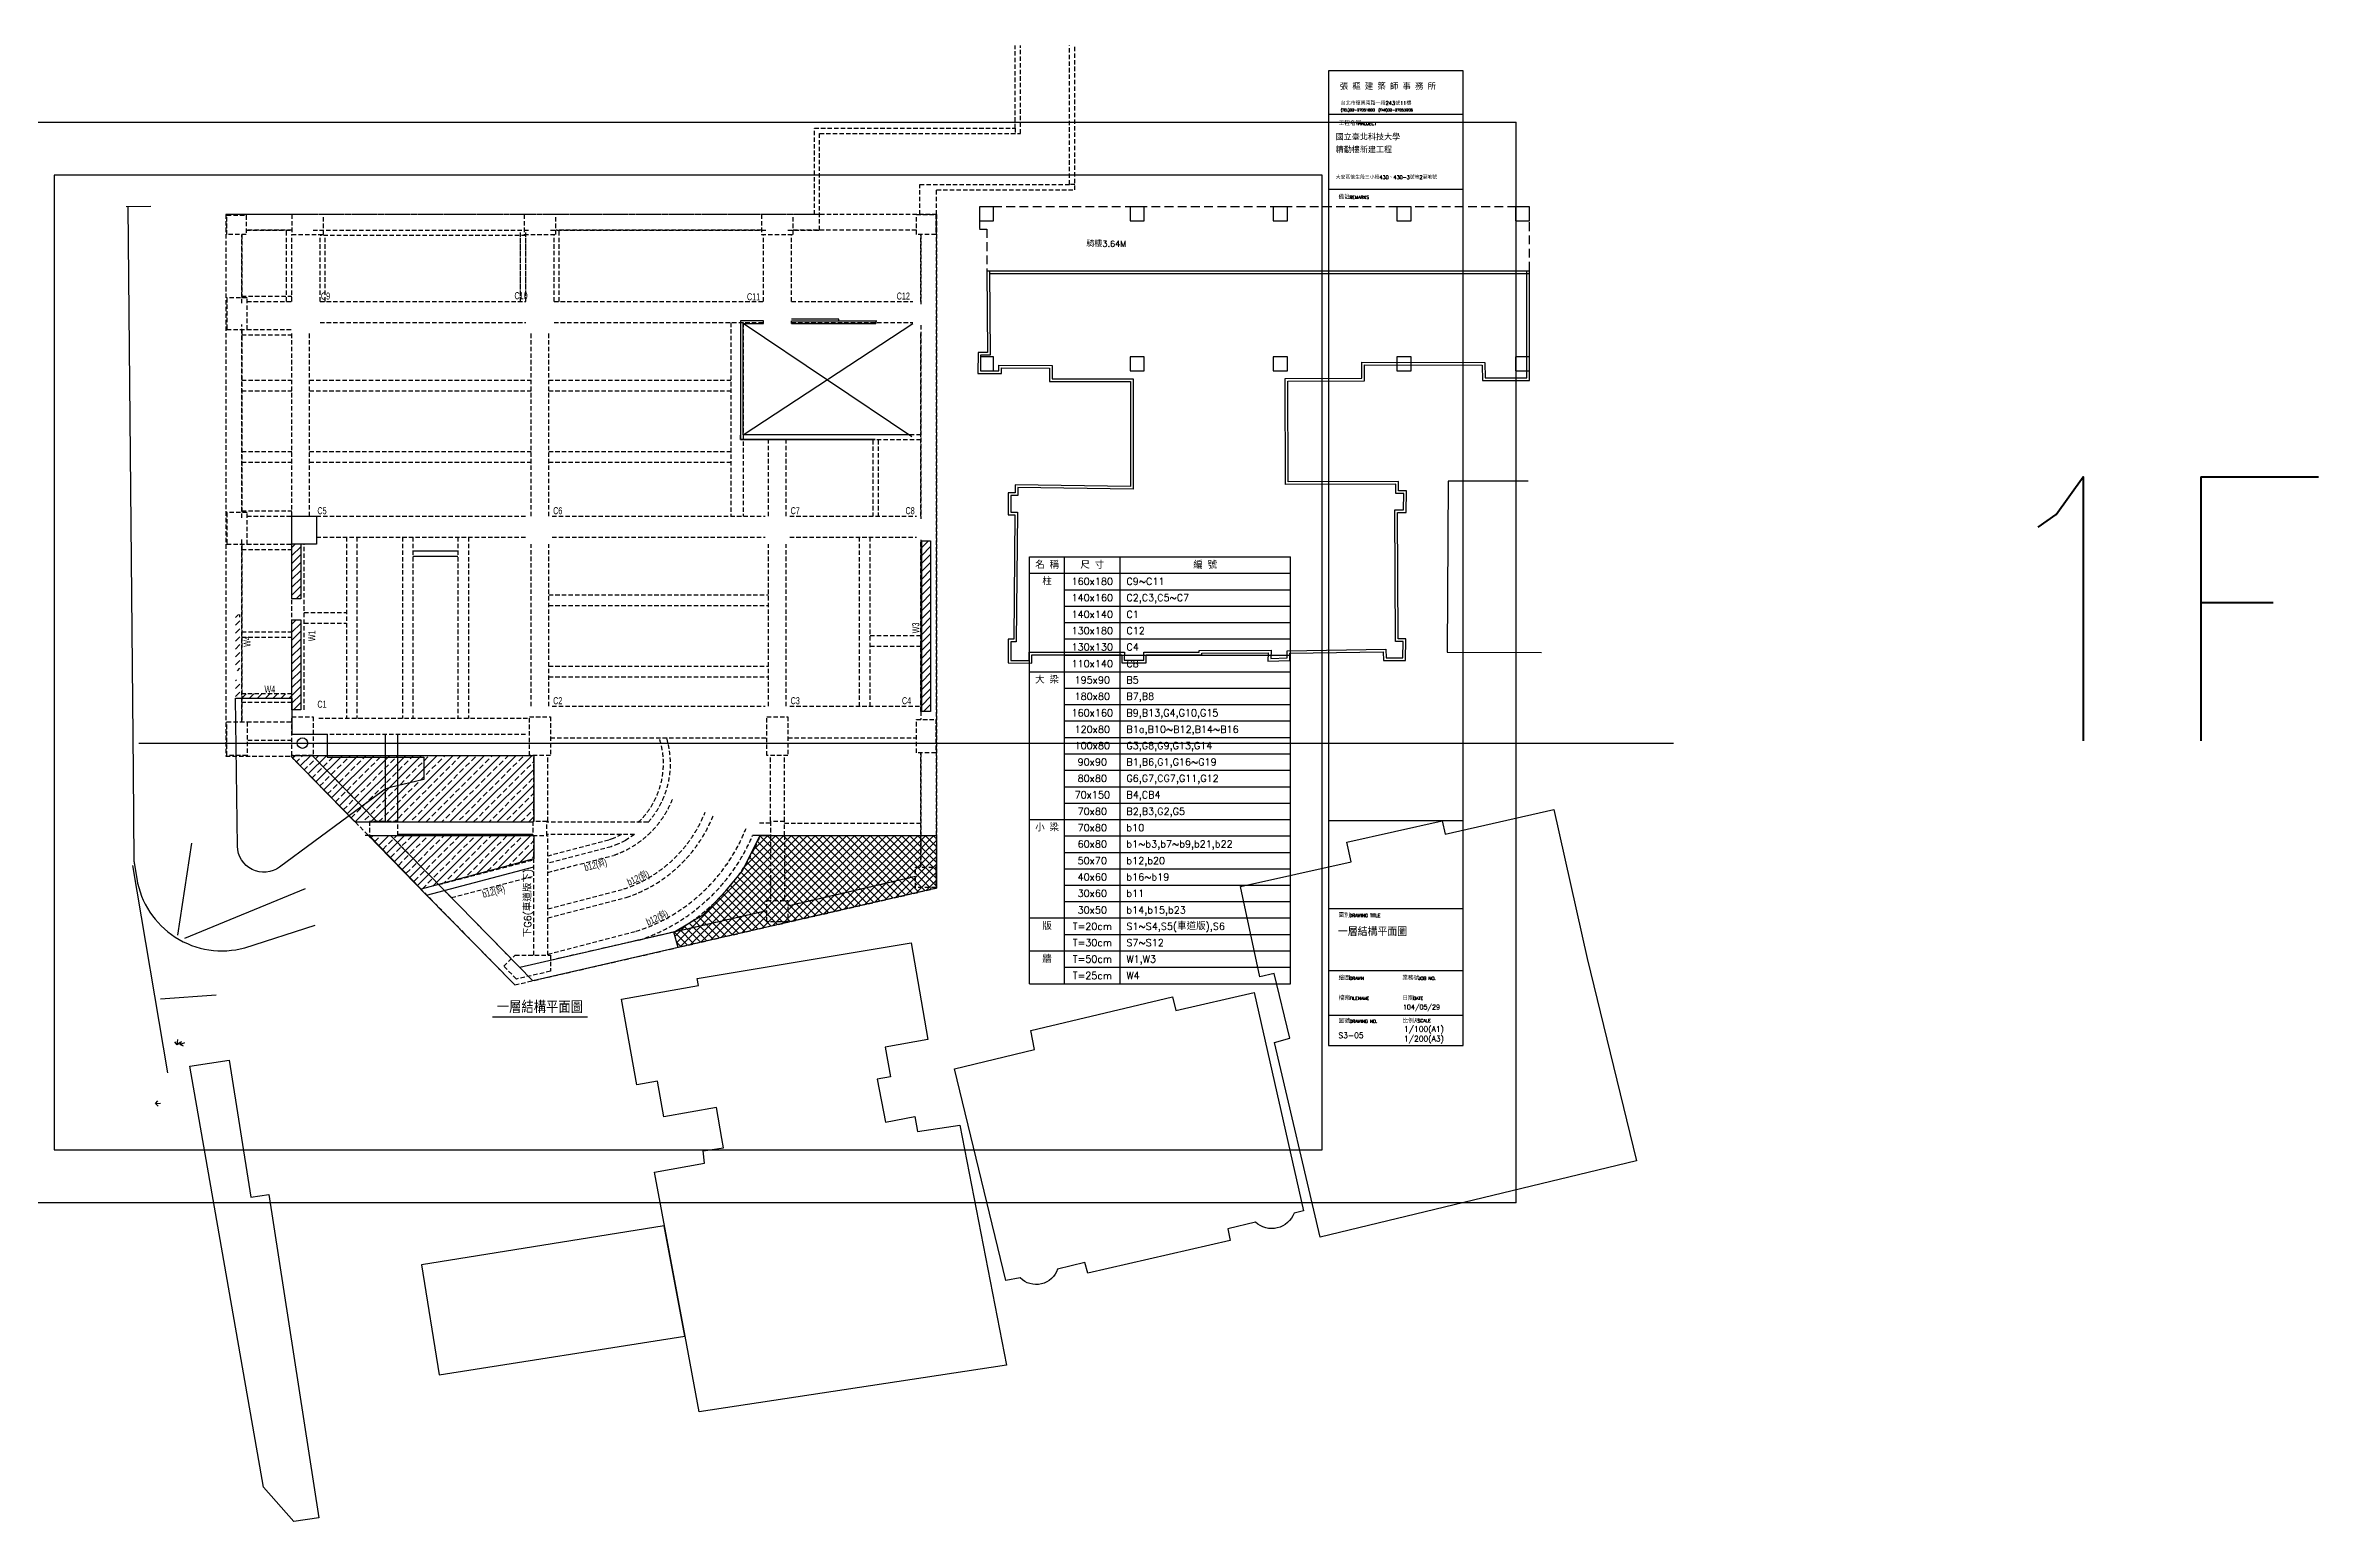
# Model space of a CAD drawing. Header units: millimetres. Extents: x -6716 to 14417, y -6142 to 137521.
# Drawn here: x 250 to 13172, y 97444 to 105834 of the extents above; entities that cross this region are included whole.
import ezdxf
from ezdxf.enums import TextEntityAlignment as Align

# ---------------------------------------------------------------- set-up
doc = ezdxf.new("R2010")
doc.units = ezdxf.units.MM
doc.header["$LTSCALE"] = 100
for name, pattern in [('CENTER', [2, 1.25, -0.25, 0.25, -0.25]), ('DASHED', [0.75, 0.5, -0.25]), ('HIDDEN', [0.375, 0.25, -0.125])]:
    doc.linetypes.add(name, pattern=pattern)
for name, color, linetype in [('0-BEAM01', 4, 'HIDDEN'), ('0-BEAM02', 241, 'HIDDEN'), ('0-COL0', 7, 'HIDDEN'), ('0-HATCH', 9, 'Continuous'), ('0-NOTES', 7, 'Continuous'), ('0-TEXT01', 4, 'Continuous'), ('0-TEXT02', 241, 'Continuous'), ('0-TEXTN', 4, 'Continuous'), ('0-TEXTW', 3, 'Continuous'), ('0-WALL', 7, 'HIDDEN'), ('0-施工圖框$0$TEXT-圖框', 3, 'Continuous'), ('0-施工圖框$0$圖框', 7, 'Continuous'), ('CTEXT', 7, 'Continuous'), ('TEXT-標題', 3, 'Continuous'), ('TITLE', 7, 'Continuous'), ('下沉廣場', 3, 'Continuous'), ('結構rev', 240, 'Continuous'), ('舖面', 251, 'Continuous')]:
    doc.layers.add(name, color=color, linetype=linetype)
for name, color, linetype, lineweight in [('RA-Beam-Name', 2, 'CENTER', 0), ('RA-Column-Name', 2, 'CENTER', 0), ('RA-Floor-Origin', 3, 'Continuous', 30), ('RA-Floor.BoundingBox', 55, 'Continuous', 20)]:
    doc.layers.add(name, color=color, linetype=linetype, lineweight=lineweight)
doc.layers.add('鄰房', color=2, linetype='Continuous', plot=False)
doc.styles.add('0-施工圖框$0$TXT', font='romans.shx', dxfattribs={"bigfont": 'chineset.shx'})
doc.styles.add('3-AUCAD', font='aucad.shx', dxfattribs={"width": 0.67, "height": 30, "bigfont": 'single.shx'})
doc.styles.add('CHINA', font='romans.shx', dxfattribs={"width": 0.8, "bigfont": 'china.shx'})
doc.styles.add('TXT', font='romans.shx', dxfattribs={"bigfont": 'chineset.shx'})

# ---------------------------------------------------------------- blocks, each defined once
blk = doc.blocks.new('_Open90')
at = {"color": 0, "linetype": 'ByBlock', "lineweight": -2}
for p, q in [((0, 0), (-1, 0)), ((-0.5, 0.5), (0, 0)), ((0, 0), (-0.5, -0.5))]:
    blk.add_line(p, q, dxfattribs=at)

msp = doc.modelspace()

# ---------------------------------------------------------------- hatches: boundary and pattern name
at = {"layer": '0-HATCH'}
h = msp.add_hatch(dxfattribs=at)
h.set_pattern_fill('ANSI31', color=256, scale=10, style=0)
h.set_pattern_definition([(45, (-0.0002, 750), (-22.45064, 22.45064), [])])
h.paths.add_polyline_path([(1701, 102689), (1651, 102689), (1651, 103001), (1701, 103001)])
h = msp.add_hatch(dxfattribs=at)
h.set_pattern_fill('ANSI31', color=256, scale=10, style=0)
h.paths.add_polyline_path([(5281, 102049), (5231, 102049), (5231, 103019), (5281, 103019)])
h = msp.add_hatch(dxfattribs=at)
h.set_pattern_fill('ANSI31', color=256, scale=10, style=0)
h.paths.add_polyline_path([(1356, 102584), (1356, 102599), (1331, 102599), (1331, 102279), (1356, 102279)])
h.paths.add_polyline_path([(1651, 102124), (1651, 102149), (1356, 102149), (1356, 102229), (1331, 102229), (1331, 102124)])
h = msp.add_hatch(dxfattribs=at)
h.set_pattern_fill('ANSI31', color=256, scale=10, style=0)
h.paths.add_polyline_path([(1701, 102059), (1651, 102059), (1651, 102569), (1701, 102569)])
h = msp.add_hatch(dxfattribs=at)
h.set_pattern_fill('ANSI33', color=256, scale=10, style=0)
h.paths.add_polyline_path([(3026, 101424), (3026, 101799), (1651, 101799), (1645, 101794), (2012, 101419), (3021, 101419), (3021, 101424)])
h.paths.add_polyline_path([(1929, 101630), (1977, 101676), (2032, 101619), (1984, 101572)], flags=24)
h.paths.add_polyline_path([(2006, 101635), (2006, 101701), (2076, 101701), (2076, 101635)], flags=24)
h.paths.add_polyline_path([(2182, 101632), (2116, 101632), (2116, 101725), (2182, 101725)], flags=24)
h.paths.add_polyline_path([(3026, 101572), (2959, 101572), (2959, 101666), (3026, 101666)], flags=24)
h.paths.add_polyline_path([(2628, 101572), (2628, 101639), (2698, 101639), (2698, 101572)], flags=24)
h.paths.add_polyline_path([(2635, 101417), (2635, 101483), (2727, 101483), (2727, 101417)], flags=24)
h = msp.add_hatch(dxfattribs=at)
h.set_pattern_fill('ANSI33', color=256, scale=10, style=0)
h.paths.add_polyline_path([(3026, 101211), (3026, 101344), (2091, 101344), (2386, 101038)])
h.paths.add_polyline_path([(3026, 101201), (2959, 101201), (2959, 101379), (3026, 101379)], flags=25)
h.paths.add_polyline_path([(2628, 101214), (2628, 101281), (2698, 101281), (2698, 101214)], flags=24)
h.paths.add_polyline_path([(2714, 101125), (2697, 101190), (2781, 101212), (2799, 101148)], flags=24)
h = msp.add_hatch(dxfattribs=at)
h.set_pattern_fill('ANSI37', color=256, scale=10, style=0)
h.paths.add_polyline_path([(5316, 101045), (5316, 101344), (4313, 101344), (4211, 101142), (4118, 101029), (3990, 100895), (3823, 100795), (3847, 100708)])
h.paths.add_polyline_path([(4214, 100950), (4214, 101016), (4284, 101016), (4284, 100950)], flags=24)
h.paths.add_polyline_path([(4162, 100983), (4113, 101029), (4173, 101093), (4222, 101047)], flags=24)
h.paths.add_polyline_path([(3985, 100831), (3970, 100896), (4048, 100914), (4063, 100849)], flags=24)
h.paths.add_polyline_path([(4794, 101168), (4794, 101235), (4864, 101235), (4864, 101168)], flags=24)
h.paths.add_polyline_path([(4371, 101096), (4304, 101096), (4304, 101216), (4371, 101216)], flags=24)
h.paths.add_polyline_path([(4825, 101023), (4810, 101088), (4888, 101106), (4903, 101041)], flags=24)

# ---------------------------------------------------------------- linework, layer by layer
for p, q in [((781, 101869), (9504, 101869)), ((2093, 101344), (2067, 101344))]:
    msp.add_line(p, q)
at = {"color": 1}
msp.add_lwpolyline([(1651, 102999), (1651, 103159), (1791, 103159), (1791, 102999)], close=True, dxfattribs=at)
at = {"layer": '0-BEAM01'}
for p, q in [((5316, 104874), (1276, 104874)), ((1276, 104874), (1276, 101794)), ((5316, 104874), (5316, 101045)), ((1366, 104759), (1366, 104399)), ((1651, 104784), (1391, 104784)), ((1621, 104379), (1621, 104784)), ((1651, 104379), (1651, 104759)), ((2981, 104754), (1811, 104754)), ((1811, 104379), (1811, 104754)), ((1841, 104379), (1841, 104754)), ((2951, 104409), (2951, 104784)), ((2951, 104379), (2951, 104754)), ((2981, 104409), (2981, 104784)), ((2981, 104379), (2981, 104754)), ((3141, 104379), (3141, 104759)), ((4321, 104784), (3151, 104784)), ((3171, 104379), (3171, 104784)), ((4331, 104379), (4331, 104759)), ((4491, 104379), (4491, 104759)), ((5201, 104784), (4501, 104784)), ((5226, 104379), (5226, 104759)), ((1366, 104409), (1651, 104409)), ((1396, 104379), (1651, 104379)), ((1811, 104379), (2981, 104379)), ((3141, 104379), (4331, 104379)), ((4491, 104379), (5181, 104379)), ((1366, 104219), (1366, 103179)), ((1366, 104189), (1651, 104189)), ((1396, 104219), (1651, 104219)), ((1651, 103159), (1651, 104199)), ((1751, 103159), (1751, 104199)), ((1811, 104259), (2981, 104259)), ((3011, 103159), (3011, 104199)), ((3111, 103159), (3111, 104199)), ((3141, 104259), (4331, 104259)), ((4491, 104259), (5181, 104259)), ((5226, 103159), (5226, 104199)), ((4361, 103159), (4361, 103592)), ((4461, 103159), (4461, 103592)), ((1366, 103189), (1651, 103189)), ((1396, 103159), (1651, 103159)), ((1791, 103159), (2991, 103159)), ((3131, 103159), (4341, 103159)), ((4481, 103159), (5201, 103159)), ((1366, 102999), (1366, 101989)), ((1396, 102999), (1651, 102999)), ((1651, 102059), (1651, 103001)), ((1721, 102059), (1721, 103001)), ((1791, 103039), (2991, 103039)), ((3011, 102079), (3011, 102999)), ((3111, 102079), (3111, 102999)), ((3131, 103039), (4341, 103039)), ((4361, 102079), (4361, 102999)), ((4461, 102079), (4461, 102999)), ((4481, 103039), (5201, 103039)), ((5226, 102049), (5226, 103019)), ((1366, 102969), (1651, 102969)), ((1396, 101989), (1651, 101989)), ((2991, 102009), (1791, 102009)), ((3131, 102079), (4341, 102079)), ((4481, 102079), (5226, 102079)), ((1791, 101919), (2991, 101919)), ((3121, 101899), (4351, 101899)), ((4471, 101899), (5201, 101899)), ((1276, 101794), (1645, 101794)), ((3026, 101424), (3026, 101799)), ((3106, 101424), (3106, 101799)), ((4371, 101424), (4371, 101799)), ((4451, 101424), (4451, 101799)), ((5226, 101164), (5226, 101814)), ((3026, 100664), (3026, 101344)), ((3675, 101419), (3101, 101419)), ((3598, 101349), (3101, 101349)), ((3106, 100664), (3106, 101344)), ((4371, 101414), (4297, 101414)), ((4371, 101344), (4371, 100974)), ((4451, 101414), (5226, 101414)), ((4451, 101344), (4451, 100974))]:
    msp.add_line(p, q, dxfattribs=at)
at = {"layer": '0-BEAM01', "linetype": 'Continuous'}
for p, q in [((2183, 101424), (2183, 101919)), ((2253, 101424), (2253, 101919)), ((2007, 101424), (1645, 101794)), ((2133, 101424), (1766, 101799)), ((2417, 101005), (2086, 101344)), ((2518, 101032), (2212, 101344)), ((3021, 101419), (2253, 101419)), ((3021, 101349), (2253, 101349)), ((4371, 101344), (4270, 101344)), ((4451, 101344), (5226, 101344)), ((5196, 101110), (4471, 100943)), ((2918, 100495), (2417, 101005)), ((3021, 100518), (2518, 101032)), ((5316, 101045), (4471, 100851)), ((4351, 100916), (2947, 100594)), ((4351, 100823), (3021, 100518))]:
    msp.add_line(p, q, dxfattribs=at)
at = {"layer": '0-BEAM01'}
for points in [[(3524, 101349), (3478, 101327), (3453, 101318), (3106, 101227)], [(3598, 101349), (3547, 101316), (3507, 101296), (3466, 101280), (3106, 101186)]]:
    msp.add_lwpolyline(points, dxfattribs=at)
at = {"layer": '0-BEAM02'}
for p, q in [((4146, 104259), (4146, 103159)), ((4216, 104259), (4216, 103159)), ((1366, 103932), (1651, 103932)), ((1751, 103932), (3011, 103932)), ((3111, 103932), (4146, 103932)), ((1366, 103872), (1651, 103872)), ((1751, 103872), (3011, 103872)), ((3111, 103872), (4146, 103872)), ((1366, 103526), (1651, 103526)), ((1751, 103526), (3011, 103526)), ((3111, 103526), (4146, 103526)), ((5226, 103622), (4216, 103622)), ((5226, 103592), (4216, 103592)), ((4954, 103592), (4954, 103159)), ((4984, 103592), (4984, 103159)), ((1366, 103466), (1651, 103466)), ((1751, 103466), (3011, 103466)), ((3111, 103466), (4146, 103466)), ((1961, 103039), (1961, 102009)), ((2021, 103039), (2021, 102009)), ((2279, 103039), (2279, 102009)), ((2339, 103039), (2339, 102009)), ((2594, 103039), (2594, 102009)), ((2654, 103039), (2654, 102009)), ((4876, 103039), (4876, 102079)), ((4936, 103039), (4936, 102079)), ((1721, 102611), (1961, 102611)), ((3111, 102712), (4361, 102712)), ((3111, 102652), (4361, 102652)), ((1366, 102501), (1651, 102501)), ((1366, 102471), (1651, 102471)), ((1721, 102551), (1961, 102551)), ((5226, 102479), (4936, 102479)), ((5226, 102419), (4936, 102419)), ((3111, 102306), (4361, 102306)), ((3111, 102246), (4361, 102246)), ((1651, 102149), (1366, 102149)), ((1651, 102099), (1366, 102099)), ((2485, 101065), (3026, 101206)), ((3106, 101134), (3479, 101231)), ((2558, 100991), (3026, 101113)), ((3106, 100669), (3609, 100800))]:
    msp.add_line(p, q, dxfattribs=at)
at = {"layer": '0-BEAM02', "linetype": 'Continuous'}
for p, q in [((2339, 102962), (2594, 102962)), ((2339, 102932), (2594, 102932)), ((2417, 101005), (3026, 101165))]:
    msp.add_line(p, q, dxfattribs=at)
at = {"layer": '0-BEAM02'}
for points in [[(3106, 100927), (3538, 101040, 0.222165), (4000, 101476)], [(3106, 100875), (3552, 100992, 0.222689), (4046, 101457)]]:
    msp.add_lwpolyline(points, format="xyb", dxfattribs=at)
for centre, radius, start, end in [((3303, 101752), 460, 313.5525, 18.5865), ((3303, 101752), 500, 318.1823, 17.0518), ((3303, 101752), 550, 289.0794, 338.3714), ((3303, 101752), 1000, 287.7103, 338.3714), ((3287, 101763), 1069, 288.3351, 336.8922), ((3303, 101752), 1090, 298.5422, 337.9966)]:
    msp.add_arc(centre, radius, start, end, dxfattribs=at)
at = {"layer": '0-COL0'}
for points in [[(1281, 104759), (1281, 104869), (1391, 104869), (1391, 104759), (1281, 104759)], [(5201, 104759), (5201, 104874), (5311, 104874), (5311, 104759), (5201, 104759)], [(1281, 101799), (1281, 101989), (1396, 101989), (1396, 101799), (1281, 101799)], [(5201, 101814), (5201, 102004), (5311, 102004), (5311, 101814), (5201, 101814)], [(2253, 101424), (2093, 101424), (2093, 101344), (2253, 101344), (2253, 101424)], [(5196, 101049), (5196, 101164), (5311, 101164), (5311, 101049), (5196, 101049)], [(4351, 100854), (4351, 100974), (4471, 100974), (4471, 100854), (4351, 100854)], [(2920, 100664), (3121, 100664), (3121, 100572), (2927, 100528), (2855, 100601), (2920, 100664)]]:
    msp.add_lwpolyline(points, dxfattribs=at)
for points in [[(1651, 104759), (1831, 104759), (1831, 104874), (1651, 104874)], [(2971, 104759), (3151, 104759), (3151, 104874), (2971, 104874)], [(4321, 104759), (4501, 104759), (4501, 104874), (4321, 104874)], [(1281, 104399), (1281, 104219), (1396, 104219), (1396, 104399)], [(1281, 103179), (1281, 102999), (1396, 102999), (1396, 103179)], [(1771, 101799), (1651, 101799), (1651, 102019), (1771, 102019)], [(3121, 101799), (3001, 101799), (3001, 102019), (3121, 102019)], [(4471, 101799), (4351, 101799), (4351, 102019), (4471, 102019)], [(3021, 101344), (3101, 101344), (3101, 101424), (3021, 101424)], [(4371, 101344), (4451, 101344), (4451, 101424), (4371, 101424)]]:
    msp.add_lwpolyline(points, close=True, dxfattribs=at)
at = {"layer": '0-HATCH'}
msp.add_line((1356, 102584), (1356, 102599), dxfattribs=at)
at = {"layer": '0-NOTES'}
for p, q in [((5844, 100501), (5844, 102928)), ((5844, 102928), (7328, 102928)), ((6043, 100501), (6043, 102928)), ((6359, 100501), (6359, 102928)), ((7328, 100501), (7328, 102928)), ((5844, 102835), (7328, 102835)), ((5844, 102275), (7328, 102275)), ((5844, 101435), (7328, 101435)), ((5844, 100875), (7328, 100875)), ((5844, 100688), (7328, 100688)), ((5844, 100501), (7328, 100501))]:
    msp.add_line(p, q, dxfattribs=at)
at = {"layer": '0-NOTES', "color": 3}
for p, q in [((6043, 102741), (7328, 102741)), ((6043, 102648), (7328, 102648)), ((6043, 102555), (7328, 102555)), ((6043, 102461), (7328, 102461)), ((6043, 102368), (7328, 102368)), ((6043, 102181), (7328, 102181)), ((6043, 102088), (7328, 102088)), ((6043, 101995), (7328, 101995)), ((6043, 101901), (7328, 101901)), ((6043, 101808), (7328, 101808)), ((6043, 101715), (7328, 101715)), ((6043, 101621), (7328, 101621)), ((6043, 101528), (7328, 101528)), ((6043, 101341), (7328, 101341)), ((6043, 101248), (7328, 101248)), ((6043, 101155), (7328, 101155)), ((6043, 101061), (7328, 101061)), ((6043, 100968), (7328, 100968)), ((6043, 100781), (7328, 100781)), ((6043, 100595), (7328, 100595))]:
    msp.add_line(p, q, dxfattribs=at)
at = {"layer": '0-WALL'}
for p, q in [((5792, 105334), (5792, 105834)), ((6102, 105014), (6102, 105834)), ((4651, 104784), (4651, 105334)), ((4651, 105334), (5792, 105334)), ((5316, 104874), (5316, 105014)), ((5316, 105014), (6102, 105014)), ((1766, 104874), (1276, 104874)), ((1276, 104874), (1276, 101794)), ((5316, 101045), (5316, 104874)), ((1276, 101794), (1645, 101794)), ((1645, 101794), (2918, 100495)), ((2918, 100495), (5316, 101045))]:
    msp.add_line(p, q, dxfattribs=at)
for points in [[(4621, 104874), (4621, 105364), (5762, 105364), (5762, 105834)], [(5221, 104874), (5221, 105044), (6072, 105044), (6072, 105834)], [(5762, 105364), (5762, 105334)], [(6102, 105044), (6072, 105044)], [(4651, 104874), (1276, 104874), (1276, 101794), (1645, 101794), (2918, 100495), (5316, 101045), (5316, 104874), (5311, 104874)], [(1366, 104369), (1366, 104759)], [(1366, 104369), (1366, 104759)], [(1366, 104369), (1366, 104759)], [(1366, 104369), (1366, 104759)], [(1391, 104784), (1651, 104784)], [(1391, 104784), (1651, 104784)], [(1391, 104784), (1651, 104784)], [(1391, 104784), (1651, 104784)], [(1651, 104784), (1391, 104784)], [(1771, 104784), (3001, 104784)], [(1771, 104784), (3001, 104784)], [(1771, 104784), (3001, 104784)], [(3121, 104784), (4351, 104784)], [(3121, 104784), (4351, 104784)], [(3121, 104784), (4351, 104784)], [(4471, 104784), (4651, 104784)], [(4471, 104784), (4651, 104784)], [(5226, 104759), (5226, 104364)], [(1366, 103149), (1366, 104249)], [(1366, 103149), (1366, 104249)], [(5226, 104244), (5226, 103144)], [(5226, 104244), (5226, 103144)], [(1366, 101989), (1366, 103029)], [(1366, 101989), (1366, 103029)], [(5226, 103024), (5226, 102004)], [(5226, 103024), (5226, 102004)], [(1651, 101884), (1396, 101884)], [(1651, 101884), (1396, 101884)], [(1651, 101884), (1396, 101884)], [(2133, 101424), (1766, 101799)], [(5226, 101814), (5226, 101309), (5226, 101164)], [(5226, 101814), (5226, 101309), (5226, 101164)], [(2898, 100643), (2212, 101344)], [(5196, 101110), (4471, 100943)], [(5196, 101110), (4471, 100943)], [(4351, 100916), (3121, 100634)], [(4081, 100854), (3561, 100735)]]:
    msp.add_lwpolyline(points, dxfattribs=at)
at = {"layer": '0-WALL', "color": 40, "linetype": 'Continuous'}
for points in [[(1701, 102689), (1651, 102689), (1651, 103001), (1701, 103001)], [(5281, 102049), (5231, 102049), (5231, 103019), (5281, 103019)], [(1701, 102059), (1651, 102059), (1651, 102569), (1701, 102569)]]:
    msp.add_lwpolyline(points, close=True, dxfattribs=at)
at = {"layer": '0-施工圖框$0$圖框', "color": 1}
for p, q in [((8310, 105691), (7544, 105691)), ((7544, 105691), (7544, 101427)), ((8310, 101427), (8310, 105691)), ((8310, 105441), (7544, 105441)), ((8310, 105016), (7544, 105016)), ((7544, 101427), (7544, 100151)), ((8310, 101427), (7544, 101427)), ((8310, 100151), (8310, 101427)), ((8310, 100927), (7544, 100927)), ((8310, 100574), (7544, 100574)), ((8310, 100320), (7544, 100320)), ((7544, 100151), (8310, 100151))]:
    msp.add_line(p, q, dxfattribs=at)
at = {"layer": 'Defpoints'}
for points in [[(0, 99257), (8610, 99257), (8610, 105397), (0, 105397)], [(300, 99557), (7508, 99557), (7508, 105097), (300, 105097)]]:
    msp.add_lwpolyline(points, close=True, dxfattribs=at)
at = {"layer": 'RA-Floor-Origin'}
msp.add_circle((1711, 101869), 30, dxfattribs=at)
at = {"layer": 'RA-Floor.BoundingBox', "const_width": 5}
msp.add_lwpolyline([(0, 105397), (8610, 105397), (8610, 99257), (0, 99257)], close=True, dxfattribs=at)
at = {"layer": 'TITLE', "color": 1}
msp.add_line((2791, 100314), (3331, 100314), dxfattribs=at)
at = {"layer": '下沉廣場', "color": 144}
for p, q in [((4331, 104269), (4201, 104269)), ((4201, 104269), (4201, 103730)), ((4201, 103730), (4201, 103595)), ((4201, 103595), (4966, 103595))]:
    msp.add_line(p, q, dxfattribs=at)
at = {"layer": '下沉廣場', "color": 144, "linetype": 'Continuous'}
for p, q in [((4331, 104269), (4201, 104269)), ((4201, 104269), (4201, 103595)), ((4216, 103622), (4216, 104254)), ((4216, 104254), (4331, 104254)), ((4331, 104254), (4331, 104269)), ((4201, 103595), (4966, 103595)), ((5176, 103622), (4216, 103622))]:
    msp.add_line(p, q, dxfattribs=at)
msp.add_lwpolyline([(4761, 104269), (4761, 104279), (4491, 104279)], dxfattribs=at)
at = {"layer": '下沉廣場', "color": 144}
for points in [[(4331, 104269), (4201, 104269), (4201, 103620)], [(4216, 103622), (5181, 104254)], [(5176, 103610), (4216, 104254)], [(4491, 104269), (4971, 104269)], [(4491, 104254), (4971, 104254)], [(4966, 104269), (4976, 104269)], [(4966, 103595), (4201, 103595), (4201, 103620)]]:
    msp.add_lwpolyline(points, dxfattribs=at)
at = {"layer": '下沉廣場', "color": 144, "linetype": 'Continuous'}
msp.add_lwpolyline([(4491, 104269), (4971, 104269), (4971, 104254), (4491, 104254)], close=True, dxfattribs=at)
at = {"layer": '結構rev', "linetype": 'Continuous'}
msp.add_line((4313, 101344), (5316, 101344), dxfattribs=at)
for points in [[(3021, 101419), (2012, 101419), (1645, 101794), (1651, 101799), (3026, 101799), (3026, 101424), (3021, 101424), (3021, 101419)], [(2091, 101344), (3026, 101344), (3026, 101211), (2386, 101038), (2091, 101344)], [(3823, 100795), (3990, 100895), (4118, 101029), (4211, 101142), (4313, 101344)], [(5316, 101344), (5316, 101045), (3847, 100708), (3823, 100795)]]:
    msp.add_lwpolyline(points, dxfattribs=at)
at = {"layer": '舖面', "color": 144}
msp.add_line((1341, 102132), (1341, 102132), dxfattribs=at)
for points in [[(850, 104919), (709, 104918)], [(719, 104918), (748, 101707), (753, 101198), (757, 101175)], [(1002, 100778), (1083, 101301)], [(945, 99994), (747, 101174)], [(1043, 100760), (1729, 101043)], [(905, 100416), (1221, 100439)]]:
    msp.add_lwpolyline(points, dxfattribs=at)
msp.add_lwpolyline([(2166, 101596), (1581, 101164, -0.611008), (1342, 101283), (1331, 102124), (1651, 102124), (1651, 101919), (1851, 101919), (1851, 101789), (2076, 101789), (2076, 101789), (2401, 101789), (2401, 101726), (2401, 101663), (2209, 101617, 0.099834)], format="xyb", close=True, dxfattribs=at)
msp.add_lwpolyline([(753, 101199), (769, 101099, 0.44574), (1383, 100706), (1784, 100835)], format="xyb", dxfattribs=at)
at = {"layer": '鄰房', "color": 8, "linetype": 'DASHED'}
for p, q in [((8687, 104918), (5559, 104918)), ((8687, 104554), (8687, 104918))]:
    msp.add_line(p, q, dxfattribs=at)
at = {"layer": '鄰房', "color": 8}
for p, q in [((7933, 104918), (7933, 104838)), ((8013, 104918), (7933, 104918)), ((7933, 104838), (8013, 104838)), ((8013, 104838), (8013, 104918)), ((8607, 104918), (8607, 104838)), ((8687, 104918), (8607, 104918)), ((8607, 104838), (8687, 104838)), ((8687, 104838), (8687, 104918)), ((5601, 104554), (5606, 104089)), ((5616, 104554), (8687, 104554)), ((5616, 104554), (5621, 104074)), ((5616, 104539), (8687, 104539)), ((8672, 103945), (8672, 104554)), ((8687, 103930), (8687, 104554)), ((5552, 104090), (5551, 103970)), ((5606, 104089), (5552, 104090)), ((5621, 104074), (5566, 104074)), ((5566, 104074), (5566, 103985)), ((7734, 103944), (7733, 104034)), ((7733, 104034), (8433, 104033)), ((7749, 103929), (7748, 104019)), ((7748, 104019), (8418, 104018)), ((7933, 104065), (7933, 103985)), ((8013, 104065), (7933, 104065)), ((8013, 103985), (8013, 104065)), ((8418, 104018), (8419, 103930)), ((8433, 104033), (8434, 103945)), ((8607, 104065), (8607, 103985)), ((8687, 104065), (8607, 104065)), ((8687, 103985), (8687, 104065)), ((5551, 103970), (5684, 103969)), ((5566, 103985), (5669, 103984)), ((5669, 103984), (5669, 104017)), ((5669, 104017), (5973, 104015)), ((5684, 103969), (5684, 104002)), ((5684, 104002), (5958, 104000)), ((5958, 104000), (5958, 103924)), ((5958, 103924), (6419, 103925)), ((5973, 104015), (5973, 103939)), ((5973, 103939), (6434, 103940)), ((6419, 103925), (6419, 103328)), ((6434, 103940), (6434, 103313)), ((7297, 103942), (7734, 103944)), ((7299, 103339), (7297, 103942)), ((7312, 103927), (7749, 103929)), ((7314, 103354), (7312, 103927)), ((7933, 103985), (8013, 103985)), ((8419, 103930), (8687, 103930)), ((8434, 103945), (8672, 103945)), ((8607, 103985), (8687, 103985)), ((5762, 103291), (5723, 103292)), ((5723, 103292), (5723, 103167)), ((5777, 103276), (5738, 103277)), ((5738, 103277), (5738, 103182)), ((6419, 103328), (5762, 103337)), ((5762, 103337), (5762, 103291)), ((6434, 103313), (5777, 103322)), ((5777, 103322), (5777, 103276)), ((7926, 103341), (7299, 103339)), ((7941, 103356), (7314, 103354)), ((7926, 103287), (7926, 103341)), ((7972, 103287), (7926, 103287)), ((7941, 103302), (7941, 103356)), ((7987, 103302), (7941, 103302)), ((7970, 103194), (7972, 103287)), ((7985, 103179), (7987, 103302)), ((8223, 103357), (8218, 102385)), ((8679, 103358), (8223, 103357)), ((5723, 103167), (5761, 103167)), ((5738, 103182), (5776, 103181)), ((5761, 103167), (5754, 102459)), ((5776, 103181), (5769, 102444)), ((7925, 102446), (7921, 103195)), ((7921, 103195), (7970, 103194)), ((7940, 102461), (7936, 103180)), ((7936, 103180), (7985, 103179)), ((5754, 102459), (5722, 102459)), ((5722, 102459), (5723, 102325)), ((5769, 102444), (5737, 102444)), ((5737, 102444), (5738, 102339)), ((5738, 102339), (5842, 102338)), ((5842, 102338), (5843, 102385)), ((5843, 102385), (6384, 102385)), ((5857, 102323), (5857, 102370)), ((5857, 102370), (6369, 102370)), ((6369, 102370), (6368, 102326)), ((6384, 102385), (6383, 102341)), ((6383, 102341), (6493, 102341)), ((6493, 102341), (6494, 102386)), ((6494, 102386), (6808, 102386)), ((6508, 102326), (6508, 102371)), ((6508, 102371), (6823, 102371)), ((6808, 102395), (7217, 102398)), ((6808, 102386), (6808, 102395)), ((6823, 102380), (7201, 102383)), ((6823, 102371), (6823, 102380)), ((7201, 102383), (7199, 102335)), ((7199, 102335), (7324, 102338)), ((7217, 102398), (7215, 102350)), ((7215, 102350), (7309, 102353)), ((7309, 102394), (7870, 102403)), ((7309, 102353), (7309, 102394)), ((7324, 102380), (7855, 102388)), ((7324, 102338), (7324, 102380)), ((7855, 102388), (7856, 102339)), ((7856, 102339), (7982, 102339)), ((7870, 102403), (7871, 102354)), ((7871, 102354), (7967, 102354)), ((7968, 102446), (7925, 102446)), ((7983, 102461), (7940, 102461)), ((7967, 102354), (7968, 102446)), ((7982, 102339), (7983, 102461)), ((8218, 102385), (8755, 102384)), ((5723, 102325), (5857, 102323)), ((6368, 102326), (6508, 102326)), ((8207, 101352), (8824, 101491)), ((8824, 101491), (9015, 100645)), ((7647, 101305), (8190, 101428)), ((7672, 101195), (7647, 101305)), ((8190, 101428), (8207, 101352)), ((7043, 101053), (7672, 101195)), ((7154, 100540), (7043, 101053)), ((7235, 100559), (7154, 100540)), ((7324, 100192), (7235, 100559)), ((9015, 100645), (9294, 99494)), ((7237, 100167), (7324, 100192)), ((7497, 99060), (7237, 100167)), ((9294, 99494), (7497, 99060))]:
    msp.add_line(p, q, dxfattribs=at)
for points in [[(5559, 104918), (5559, 104838), (5639, 104838), (5639, 104918), (5559, 104918)], [(6416, 104918), (6416, 104838), (6496, 104838), (6496, 104918), (6416, 104918)], [(7230, 104918), (7230, 104838), (7310, 104838), (7310, 104918), (7230, 104918)], [(5601, 104554), (5616, 104554)], [(5566, 104065), (5566, 103985), (5639, 103985), (5639, 104065), (5566, 104065)], [(6416, 104065), (6416, 103985), (6496, 103985), (6496, 104065), (6416, 104065)], [(7230, 104065), (7230, 103985), (7310, 103985), (7310, 104065), (7230, 104065)], [(3955, 100531), (5172, 100733), (5266, 100184), (5023, 100140), (5053, 99972), (4978, 99959), (5025, 99715), (5192, 99747), (5207, 99662), (5448, 99698), (5714, 98333), (4941, 98216), (3967, 98068), (3887, 98498), (3712, 99430), (3997, 99481), (3988, 99551), (4105, 99569), (4095, 99622), (4064, 99798), (3765, 99744), (3729, 99947), (3612, 99926), (3525, 100413), (3962, 100492), (3955, 100531)], [(3955, 100531), (5172, 100733), (5266, 100184), (5023, 100140), (5053, 99972), (4978, 99959), (5025, 99715), (5192, 99747), (5207, 99662), (5448, 99698), (5714, 98333), (4941, 98216), (3967, 98068), (3887, 98498), (3712, 99430), (3997, 99481), (3988, 99551), (4105, 99569), (4095, 99622), (4064, 99798), (3765, 99744), (3729, 99947), (3612, 99926), (3525, 100413), (3962, 100492), (3955, 100531)], [(1071, 100032), (1294, 100066), (1417, 99288), (1519, 99304), (1805, 97466), (1662, 97444), (1489, 97639), (1071, 100032)], [(2388, 98904), (2489, 98278), (3885, 98499), (3767, 99126), (2388, 98904)]]:
    msp.add_lwpolyline(points, dxfattribs=at)
at = {"layer": '鄰房', "color": 8, "linetype": 'DASHED'}
msp.add_lwpolyline([(5559, 104918), (5560, 104791), (5602, 104791), (5601, 104556), (5601, 104554)], dxfattribs=at)
at = {"layer": '鄰房', "color": 8}
msp.add_lwpolyline([(6004, 98879, -0.552893), (5791, 98829), (5710, 98814), (5418, 100017), (5873, 100128), (5851, 100235), (6656, 100427), (6675, 100349), (7121, 100452), (7401, 99210), (7348, 99198, -0.538103), (7129, 99146), (6972, 99108), (6985, 99042), (6175, 98856), (6158, 98916), (6004, 98879)], format="xyb", dxfattribs=at)
msp.add_lwpolyline([(6004, 98879, -0.552893), (5791, 98829), (5710, 98814), (5418, 100017), (5873, 100128), (5851, 100235), (6656, 100427), (6675, 100349), (7121, 100452), (7401, 99210), (7348, 99198, -0.538103), (7129, 99146), (6972, 99108), (6985, 99042), (6175, 98856), (6158, 98916), (6004, 98879)], format="xyb", dxfattribs=at)

# ---------------------------------------------------------------- block references
at = {"layer": '舖面', "color": 144, "xscale": 30, "yscale": 30, "zscale": 30}
for p, rotation in [((998, 100154, -6), 261.262513361501), ((1015, 100155, -6), 202.4141667687455), ((875, 99820), 184.2503092901343)]:
    msp.add_blockref('_Open90', p, dxfattribs=dict(at, rotation=rotation))

# ---------------------------------------------------------------- texts
at = {"color": 2, "lineweight": 25, "style": 'CHINA', "width": 0.8}
msp.add_text('1F', height=1500, dxfattribs=at).set_placement((13223, 101882), align=Align.RIGHT)
at = {"layer": '0-TEXT01', "style": '0-施工圖框$0$TXT'}
msp.add_text('下G6(車道版下)', height=40, rotation=90, dxfattribs=at).set_placement((3012, 100766))
at = {"layer": '0-TEXT02', "style": '3-AUCAD', "width": 0.67}
msp.add_text('b12(斜)', height=40, rotation=22.9962, dxfattribs=at).set_placement((3675, 100832))
at = {"layer": '0-TEXTN', "style": '0-施工圖框$0$TXT'}
for s, p in [('名 稱', (5944, 102881)), ('尺 寸', (6201, 102881)), ('編 號', (6843, 102881)), ('柱', (5944, 102788)), ('160x180', (6201, 102788)), ('140x160', (6201, 102695)), ('140x140', (6201, 102601)), ('130x180', (6201, 102508)), ('130x130', (6201, 102415)), ('110x140', (6201, 102321)), ('大 梁', (5944, 102228)), ('195x90', (6201, 102228)), ('180x80', (6201, 102135)), ('160x160', (6201, 102041)), ('120x80', (6201, 101948)), ('100x80', (6201, 101855)), ('90x90', (6201, 101761)), ('70x150', (6201, 101575)), ('80x80', (6201, 101668)), ('70x80', (6201, 101481)), ('小 梁', (5944, 101388)), ('70x80', (6201, 101388)), ('60x80', (6201, 101295)), ('50x70', (6201, 101201)), ('40x60', (6201, 101108)), ('30x60', (6201, 101015)), ('30x50', (6201, 100921)), ('版', (5944, 100828)), ('T=20cm', (6201, 100828)), ('牆', (5944, 100641)), ('T=30cm', (6201, 100735)), ('T=50cm', (6201, 100641)), ('T=25cm', (6201, 100548))]:
    msp.add_text(s, height=40, dxfattribs=at).set_placement(p, align=Align.MIDDLE_CENTER)
for s, p in [('C9~C11', (6395, 102768)), ('C2,C3,C5~C7', (6395, 102675)), ('C1', (6395, 102581)), ('C12', (6395, 102488)), ('C4', (6395, 102395)), ('C8', (6395, 102301)), ('B5', (6395, 102208)), ('B7,B8', (6395, 102115)), ('B9,B13,G4,G10,G15', (6395, 102021)), ('B1a,B10~B12,B14~B16', (6395, 101928)), ('G3,G8,G9,G13,G14', (6395, 101835)), ('B1,B6,G1,G16~G19', (6395, 101741)), ('G6,G7,CG7,G11,G12', (6395, 101648)), ('B4,CB4', (6395, 101555)), ('B2,B3,G2,G5', (6395, 101461)), ('b10', (6395, 101368)), ('b1~b3,b7~b9,b21,b22', (6395, 101275)), ('b12,b20', (6395, 101181)), ('b16~b19', (6395, 101088)), ('b11', (6395, 100995)), ('b14,b15,b23', (6395, 100901)), ('S1~S4,S5(車道版),S6', (6395, 100808)), ('W1,W3', (6395, 100621)), ('S7~S12', (6395, 100715)), ('W4', (6395, 100528))]:
    msp.add_text(s, height=40, dxfattribs=at).set_placement(p)
at = {"layer": '0-TEXTW', "style": '3-AUCAD', "width": 0.67}
for s, p in [('W4', (1416, 102416)), ('W1', (1784, 102448)), ('W3', (5217, 102493))]:
    msp.add_text(s, height=40, rotation=90, dxfattribs=at).set_placement(p)
msp.add_text('W4', height=40, dxfattribs=at).set_placement((1495, 102155))
at = {"layer": '0-施工圖框$0$TEXT-圖框', "color": 3, "style": '0-施工圖框$0$TXT'}
msp.add_text('104/05/29', height=26.9, dxfattribs=at).set_placement((7966, 100355))
at = {"layer": '0-施工圖框$0$圖框', "color": 4, "style": '0-施工圖框$0$TXT'}
for s, height, p in [('張 樞 建 築 師 事 務 所', 35, (7608, 105583)), ('台北市復興南路一段243號11樓', 21, (7613, 105496)), ('(TEL)02-27051800  (FAX)02-27053208', 14.7, (7614, 105460)), ('工程名稱', 24, (7601, 105380)), ('PROJECT', 18, (7712, 105381)), ('備註', 24, (7601, 104961)), ('REMARKS', 18, (7663, 104962)), ('圖別', 24, (7601, 100879)), ('DRAWING TITLE', 18, (7663, 100880)), ('繪圖', 24, (7601, 100522)), ('DRAWN', 18, (7663, 100523)), ('業務號', 24, (7963, 100522)), ('JOB NO.', 18, (8054, 100523)), ('檔案', 24, (7601, 100408)), ('FILENAME', 18, (7663, 100409)), ('日期', 24, (7963, 100408)), ('DATE', 18, (8025, 100409)), ('圖號', 24, (7601, 100278)), ('DRAWING NO.', 18, (7663, 100279)), ('比例尺', 24, (7964, 100278)), ('SCALE', 18, (8051, 100282))]:
    msp.add_text(s, height=height, dxfattribs=at).set_placement(p)
at = {"layer": '0-施工圖框$0$圖框', "color": 3, "style": '0-施工圖框$0$TXT'}
for s, height, p in [('國立臺北科技大學', 34, (7584, 105296)), ('精勤樓新建工程', 34, (7584, 105223)), ('大安區懷生段三小段430、430-3號等2筆地號', 20.41, (7585, 105075))]:
    msp.add_text(s, height=height, dxfattribs=at).set_placement(p)
at = {"layer": 'CTEXT', "style": '0-施工圖框$0$TXT'}
msp.add_text('一層結構平面圖', height=70, dxfattribs=at).set_placement((3061, 100334), align=Align.CENTER)
at = {"layer": 'RA-Beam-Name', "style": '3-AUCAD', "width": 0.67}
for rotation, p in [(15, (3319, 101141)), (15, (2740, 100989)), (22.9962, (3567, 101058))]:
    msp.add_text('b12(斜)', height=40, rotation=rotation, dxfattribs=at).set_placement(p)
at = {"layer": 'RA-Column-Name', "style": '3-AUCAD', "width": 0.67}
for s, p in [('C9', (1816, 104390)), ('C10', (2916, 104392)), ('C11', (4238, 104386)), ('C12', (5089, 104390)), ('C5', (1796, 103170)), ('C6', (3136, 103170)), ('C7', (4486, 103170)), ('C8', (5139, 103170)), ('C1', (1796, 102070)), ('C2', (3136, 102090)), ('C3', (4486, 102090)), ('C4', (5119, 102090))]:
    msp.add_text(s, height=40, dxfattribs=at).set_placement(p)
at = {"layer": 'TEXT-標題', "ltscale": 200, "style": '0-施工圖框$0$TXT'}
for s, height, p in [('一層結構平面圖', 45, (7597, 100773)), ('S3-05', 31.5, (7600, 100192)), ('1/100(A1)', 31.5, (7973, 100228)), ('1/200(A3)', 31.5, (7973, 100173))]:
    msp.add_text(s, height=height, dxfattribs=at).set_placement(p)
at = {"layer": '鄰房', "color": 8, "style": 'TXT'}
msp.add_text('騎樓3.64M', height=33.8, dxfattribs=at).set_placement((6167, 104690))

doc.saveas('drawing.dxf')
